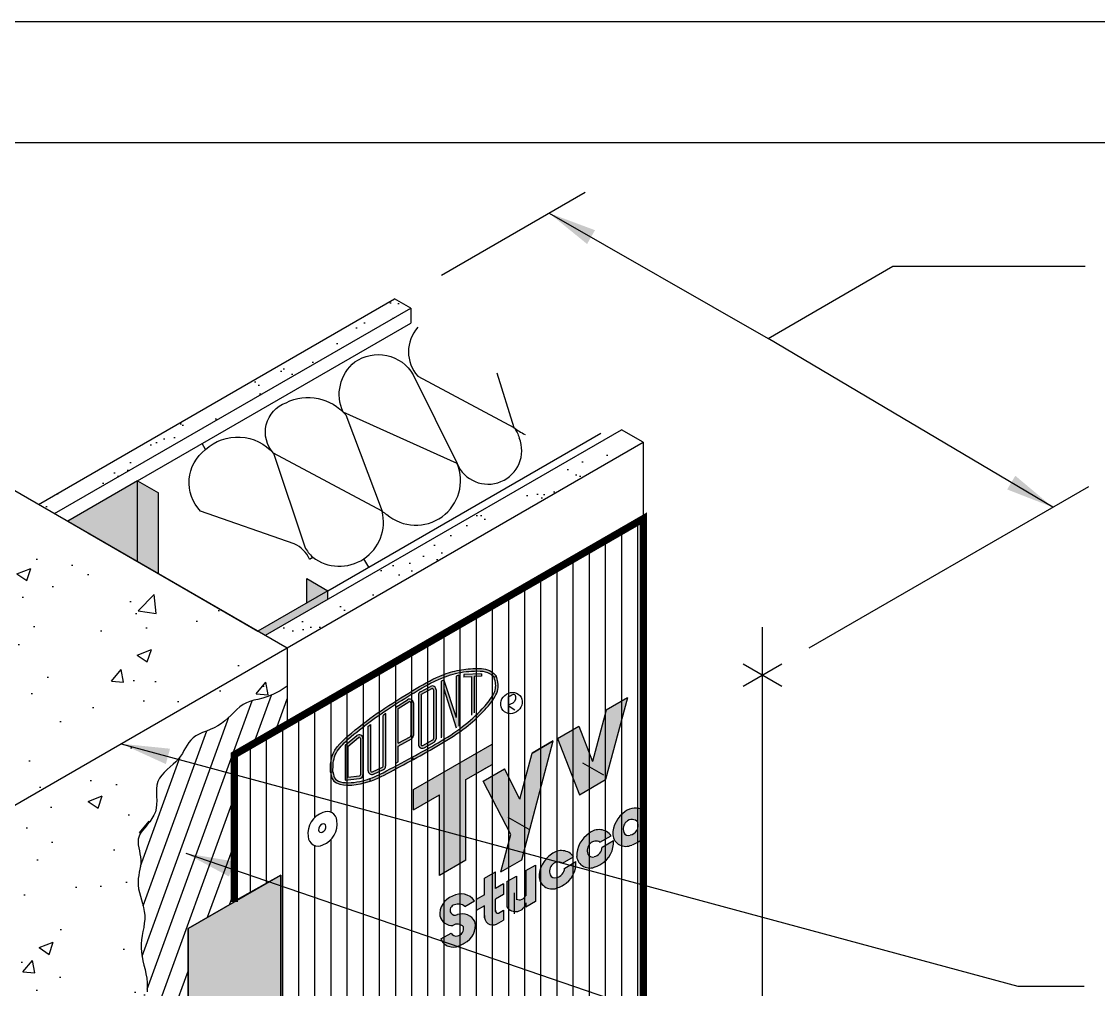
# Model space of a CAD drawing. Extents: x -77 to 51, y 0 to 66.
# Drawn here: x 18.52 to 31.86, y 53.85 to 65.85 of the extents above; entities that cross this region are included whole.
import ezdxf

# ---------------------------------------------------------------- set-up
doc = ezdxf.new("R2010")
doc.units = 0
doc.header["$LTSCALE"] = 1.5
doc.header["$MEASUREMENT"] = 0
doc.linetypes.add('CENTER', pattern=[2, 1.25, -0.25, 0.25, -0.25])
doc.linetypes.add('DASHED', pattern=[0.75, 0.5, -0.25])
doc.layers.get('DEFPOINTS').update_dxf_attribs({"linetype": 'CONTINUOUS'})
for name, color, linetype in [('CLADDING', 252, 'CONTINUOUS'), ('DUPONT_FLASHING', 253, 'CENTER'), ('DUPONTLOGO', 242, 'CONTINUOUS'), ('FASTENING', 7, 'CONTINUOUS'), ('INSULATION', 40, 'CONTINUOUS'), ('PRIMER', 72, 'CONTINUOUS'), ('STRUCTURE', 252, 'CONTINUOUS'), ('STRUCTURE_SHADING', 254, 'CONTINUOUS'), ('TEXT', 7, 'CONTINUOUS'), ('TYVEK', 160, 'DASHED'), ('VAPOURBARRIER', 114, 'CENTER'), ('W', 7, 'CONTINUOUS')]:
    doc.layers.add(name, color=color, linetype=linetype)
doc.styles.add('DETAILS', font='sanss___.ttf', dxfattribs={"height": 1})
doc.dimstyles.new('TYVEKDETAILS', dxfattribs={"dimscale": 6, "dimtxt": 1.5, "dimasz": 0.1, "dimexe": 0.75, "dimexo": 0.75, "dimgap": 0.75, "dimtad": 0, "dimtih": 1, "dimtoh": 1, "dimdec": 4, "dimzin": 0, "dimtxsty": 'DETAILS', "dimcen": 0.0625, "dimazin": 3, "dimtfac": 1, "dimtdec": 4, "dimtofl": 0, "dimtmove": 0, "dimatfit": 3, "dimtolj": 1, "dimtzin": 0})
pattern_1 = [(37.5, (111.69888, 3.44885), (-0.0157483, 0.481706), [0, -0.38, 0, -0.425, 0, -0.40625]), (7.5, (111.6989, 3.44885), (0.442444, 0.7055365), [0, -0.205, 0, -0.3425, 0, -0.13125]), (327.5, (111.39138, 3.44885), (0.7785355, 0.0014148), [0, -0.125, 0, -0.45, 0, -0.5875]), (317.5, (111.3914, 3.44885), (0.7515317, 0.219419), [0, -0.0625, 0, -0.295, 0, -0.3375])]
pattern_2 = [(50, (47.2746, 3.4489), (1.79315, -0.15688), [0.1875, -2.0625]), (355, (47.2746, 3.4489), (-0.34688, 1.88048), [0.15, -1.65]), (100.4514, (47.424, 3.4358), (1.446273, 1.7236), [0.15935, -1.752855]), (46.1842, (47.2746, 3.9489), (2.6681, -0.4138), [0.28125, -3.09375]), (96.6356, (47.497, 3.9144), (2.33666, 2.43529), [0.23903, -2.62928]), (351.184, (47.2746, 3.9489), (2.33665, 2.4353), [0.225, -2.475]), (21, (47.5246, 3.8239), (1.492268, -1.006547), [0.1875, -2.0625]), (326, (47.5246, 3.8239), (0.60829, 1.812875), [0.15, -1.65]), (71.4514, (47.649, 3.74), (2.100557, 0.806326), [0.15935, -1.752855]), (37.5, (47.2746, 3.44885), (0.0303996, 0.8322346), [0, -1.63, 0, -1.675, 0, -1.65625]), (7.5, (47.2746, 3.44885), (0.657674, 0.986029), [0, -0.955, 0, -1.5925, 0, -0.63125]), (327.5, (46.7171, 3.44885), (1.334556, -0.056387), [0, -0.625, 0, -1.95, 0, -2.5875]), (317.5, (46.4671, 3.4489), (1.457965, 0.250262), [0, -0.8125, 0, -1.295, 0, -1.8375])]

# ---------------------------------------------------------------- blocks, each defined once
blk = doc.blocks.new('A$C1409495A')
at = {"layer": 'DUPONTLOGO', "color": 242}
for p, q in [((0.234, 0.524), (0.234, 0)), ((0.234, 0.262), (0.441, 0.129))]:
    blk.add_line(p, q, dxfattribs=at)
blk.add_ellipse((0.334, 0.336), major_axis=(0.26, 0.232), ratio=0.903174, dxfattribs=at)
blk.add_spline([(0.234, 0.524), (0.435, 0.597), (0.456, 0.456), (0.234, 0.262)], degree=3, dxfattribs=at)

msp = doc.modelspace()

# ---------------------------------------------------------------- hatches: boundary and pattern name
at = {"layer": 'DUPONT_FLASHING'}
msp.add_hatch(color=256, dxfattribs=at).paths.add_polyline_path([(20.581, 50.788), (20.581, 54.605), (21.731, 55.268), (21.731, 50.993), (20.642, 50.364), (20.581, 50.261)])
at = {"layer": 'DUPONTLOGO'}
h = msp.add_hatch(color=242, dxfattribs=at)
edge = h.paths.add_edge_path()
edge.add_spline(control_points=[(23.366, 57.555), (23.232, 57.474), (22.968, 57.312), (22.633, 57.054), (22.346, 56.807), (22.346, 56.61), (22.345, 56.545)], knot_values=[0, 0, 0, 0, 0.232663, 0.461387, 0.653522, 0.747926, 0.747926, 0.747926, 0.747926], degree=3, periodic=0)
edge.add_spline(control_points=[(22.345, 56.545), (22.346, 56.544), (22.346, 56.542), (22.346, 56.54)], knot_values=[0, 0, 0, 0, 0.002347, 0.002347, 0.002347, 0.002347], degree=3, periodic=0)
edge.add_line((22.346, 56.54), (22.377, 56.545))
edge.add_spline(control_points=[(22.377, 56.545), (22.377, 56.546), (22.377, 56.547), (22.377, 56.548)], knot_values=[0.001175, 0.001175, 0.001175, 0.001175, 0.002358, 0.002358, 0.002358, 0.002358], degree=3, periodic=0)
edge.add_spline(control_points=[(22.377, 56.548), (22.377, 56.626), (22.379, 56.697), (22.432, 56.819), (22.481, 56.875), (22.624, 57.006), (22.717, 57.078), (22.894, 57.213), (22.983, 57.276), (23.175, 57.402), (23.279, 57.465), (23.382, 57.528)], knot_values=[0.001205, 0.001205, 0.001205, 0.001205, 0.114856, 0.114856, 0.229711, 0.229711, 0.398491, 0.398491, 0.567271, 0.567271, 0.747926, 0.747926, 0.747926, 0.747926], degree=3, periodic=0)
edge.add_spline(control_points=[(23.382, 57.528), (23.518, 57.609), (23.654, 57.689), (23.886, 57.768), (23.971, 57.786), (24.151, 57.8), (24.255, 57.806), (24.337, 57.755), (24.355, 57.737), (24.374, 57.717)], knot_values=[0, 0, 0, 0, 0.237846, 0.237846, 0.375936, 0.375936, 0.514027, 0.514027, 0.556048, 0.556048, 0.556048, 0.556048], degree=3, periodic=0)
edge.add_line((24.374, 57.717), (24.402, 57.733))
edge.add_spline(control_points=[(24.402, 57.733), (24.382, 57.755), (24.314, 57.826), (24.126, 57.832), (23.915, 57.812), (23.649, 57.724), (23.475, 57.62), (23.366, 57.555)], knot_values=[0, 0, 0, 0, 0.044057, 0.144682, 0.25739, 0.368627, 0.559907, 0.559907, 0.559907, 0.559907], degree=3, periodic=0)
h = msp.add_hatch(color=242, dxfattribs=at)
edge = h.paths.add_edge_path()
edge.add_spline(control_points=[(24.402, 57.733), (24.415, 57.685), (24.446, 57.574), (24.351, 57.418), (24.209, 57.262), (24.004, 57.071), (23.707, 56.887), (23.484, 56.763), (23.374, 56.702)], knot_values=[0, 0, 0, 0, 0.071407, 0.167973, 0.251697, 0.391689, 0.584619, 0.774344, 0.774344, 0.774344, 0.774344], degree=3, periodic=0)
edge.add_line((23.374, 56.702), (23.359, 56.729))
edge.add_spline(control_points=[(23.359, 56.729), (23.573, 56.848), (23.792, 56.962), (24.071, 57.175), (24.153, 57.251), (24.274, 57.379), (24.32, 57.432), (24.384, 57.539), (24.398, 57.584), (24.389, 57.661), (24.382, 57.689), (24.374, 57.717)], knot_values=[0.000251, 0.000251, 0.000251, 0.000251, 0.36813, 0.36813, 0.535334, 0.535334, 0.640047, 0.640047, 0.727343, 0.727343, 0.770536, 0.770536, 0.770536, 0.770536], degree=3, periodic=0)
edge.add_line((24.374, 57.717), (24.402, 57.733))
for color, points in [(242, [(23.718, 56.968), (23.749, 56.988), (23.749, 57.577), (23.905, 57.092), (23.936, 57.112), (23.936, 57.744), (23.905, 57.734), (23.905, 57.221), (23.749, 57.684), (23.718, 57.673)]), (242, [(24.125, 57.729), (24.218, 57.733), (24.218, 57.764), (23.999, 57.754), (23.999, 57.723), (24.094, 57.727), (24.094, 57.249), (24.125, 57.279)]), (182, [(25.593, 56.674), (25.422, 57.115), (25.16, 56.963), (25.431, 56.264), (25.755, 56.452), (26.026, 57.463), (25.764, 57.312)]), (242, [(23.03, 57.269), (22.999, 57.247), (22.999, 56.619, -0.293439), (22.99, 56.605), (22.865, 56.548, -0.546266), (22.843, 56.562), (22.843, 57.133), (22.811, 57.111), (22.811, 56.562, 0.546266), (22.878, 56.519), (23.003, 56.576, 0.293439), (23.03, 56.619)]), (182, [(23.699, 55.264), (24.023, 55.452), (24.023, 56.452), (24.348, 56.639), (24.348, 56.889), (23.374, 56.327), (23.374, 56.077), (23.699, 56.264)]), (182, [(25.106, 56.932), (24.844, 56.781), (24.694, 56.21), (24.502, 56.584), (24.24, 56.432), (24.579, 55.772), (24.456, 55.307), (24.719, 55.459)]), (182, [(25.685, 55.675), (25.824, 55.755, 0.435127), (25.551, 55.786, 0.25764), (25.396, 55.498, 0.51314), (25.632, 55.373, 0.010505), (25.641, 55.376), (25.736, 55.431, 0.251026), (25.852, 55.695), (25.713, 55.615, -0.348023), (25.612, 55.497, -0.399352), (25.533, 55.529, -0.308439), (25.564, 55.661, -0.360236)]), (182, [(25.219, 55.416), (25.358, 55.496, 0.435127), (25.086, 55.527, 0.25764), (24.931, 55.238, 0.51314), (25.166, 55.114, 0.010505), (25.175, 55.116), (25.27, 55.171, 0.251026), (25.387, 55.436), (25.248, 55.356, -0.348023), (25.146, 55.237, -0.399352), (25.068, 55.269, -0.308439), (25.098, 55.401, -0.360236)]), (182, [(24.886, 55.393), (24.768, 55.325), (24.768, 55.02, -0.459826), (24.649, 54.971), (24.649, 55.256), (24.531, 55.188), (24.531, 54.876, 0.695971), (24.768, 54.926), (24.768, 54.872), (24.886, 54.94)]), (182, [(24.389, 54.968), (24.49, 55.026), (24.49, 55.162), (24.389, 55.104), (24.389, 55.307), (24.253, 55.229), (24.253, 55.025), (24.152, 54.967), (24.152, 54.831), (24.253, 54.889), (24.253, 54.74, 0.52255), (24.405, 54.662), (24.49, 54.711), (24.49, 54.832), (24.428, 54.796, -0.562558), (24.389, 54.832)])]:
    msp.add_hatch(color=color, dxfattribs=at).paths.add_polyline_path(points)
h = msp.add_hatch(color=242, dxfattribs=at)
h.paths.add_polyline_path([(23.436, 56.888, 0.573672), (23.506, 56.847), (23.631, 56.917, 0.270913), (23.655, 56.958), (23.655, 57.565, 0.570599), (23.586, 57.606), (23.461, 57.538, 0.2734), (23.436, 57.497)])
h.paths.add_polyline_path([(23.468, 57.497, -0.2734), (23.476, 57.51), (23.601, 57.579, -0.570599), (23.624, 57.565), (23.624, 56.958, -0.270913), (23.616, 56.944), (23.491, 56.874, -0.573672), (23.468, 56.888)], flags=16)
h = msp.add_hatch(color=242, dxfattribs=at)
h.paths.add_polyline_path([(23.155, 56.655), (23.186, 56.672), (23.186, 56.868), (23.349, 56.955, 0.275801), (23.374, 56.997), (23.374, 57.402, 0.588096), (23.302, 57.442), (23.155, 57.351)])
h.paths.add_polyline_path([(23.186, 56.903), (23.334, 56.983, 0.275801), (23.343, 56.997), (23.343, 57.402, 0.588096), (23.319, 57.416), (23.186, 57.333)], flags=16)
h = msp.add_hatch(color=242, dxfattribs=at)
h.paths.add_polyline_path([(22.749, 56.961, 0.63901), (22.672, 56.997), (22.53, 56.877), (22.53, 56.446), (22.707, 56.465, 0.382353), (22.749, 56.512)])
h.paths.add_polyline_path([(22.718, 56.512, -0.382353), (22.704, 56.497), (22.561, 56.481), (22.561, 56.862), (22.692, 56.973, -0.63901), (22.718, 56.961)], flags=16)
h = msp.add_hatch(color=242, dxfattribs=at)
edge = h.paths.add_edge_path()
edge.add_spline(control_points=[(23.359, 56.729), (23.236, 56.663), (23.114, 56.597), (22.944, 56.51), (22.891, 56.484), (22.833, 56.463)], knot_values=[0.281052, 0.281052, 0.281052, 0.281052, 0.486409, 0.486409, 0.582124, 0.582124, 0.582124, 0.582124], degree=3, periodic=0)
edge.add_line((22.833, 56.463), (22.843, 56.434))
edge.add_spline(control_points=[(22.843, 56.434), (22.917, 56.46), (23.084, 56.546), (23.264, 56.643), (23.374, 56.702)], knot_values=[0.28106, 0.28106, 0.28106, 0.28106, 0.397759, 0.582124, 0.582124, 0.582124, 0.582124], degree=3, periodic=0)
edge.add_line((23.374, 56.702), (23.359, 56.729))
h = msp.add_hatch(color=242, dxfattribs=at)
edge = h.paths.add_edge_path()
edge.add_line((22.843, 56.434), (22.833, 56.463))
edge.add_spline(control_points=[(22.833, 56.463), (22.814, 56.456), (22.794, 56.45), (22.691, 56.421), (22.582, 56.404), (22.46, 56.424), (22.429, 56.437), (22.391, 56.476), (22.384, 56.505), (22.377, 56.545)], knot_values=[0.002358, 0.002358, 0.002358, 0.002358, 0.032929, 0.032929, 0.159215, 0.159215, 0.221312, 0.221312, 0.281052, 0.281052, 0.281052, 0.281052], degree=3, periodic=0)
edge.add_line((22.377, 56.545), (22.346, 56.54))
edge.add_spline(control_points=[(22.346, 56.54), (22.35, 56.514), (22.376, 56.365), (22.641, 56.373), (22.804, 56.42), (22.843, 56.434)], knot_values=[0.002347, 0.002347, 0.002347, 0.002347, 0.040585, 0.219806, 0.28106, 0.28106, 0.28106, 0.28106], degree=3, periodic=0)
h = msp.add_hatch(color=182, dxfattribs=at)
h.paths.add_polyline_path([(26.156, 55.921, -0.435984), (26.059, 55.765, -0.460567), (25.977, 55.809, -0.279751), (26.012, 55.929, -0.460315)], flags=16)
edge = h.paths.add_edge_path()
edge.add_line((26.222, 55.735), (26.222, 56.07))
edge.add_arc((26.121, 55.912), 0.188, 57.4382, 130.4886)
edge.add_arc((26.183, 55.77), 0.339, 122.8758, 180.6658)
edge.add_arc((26.006, 55.788), 0.164, 187.7157, 296.3723)
edge.add_arc((26.014, 55.857), 0.225, 286.7565, 305.5097)
edge.add_arc((25.995, 55.94), 0.306, 299.392, 317.8919)
h = msp.add_hatch(color=182, dxfattribs=at)
h.paths.add_polyline_path([(24.01, 54.879), (24.131, 54.949, 0.38336), (23.858, 55.006, 0.006268), (23.853, 55.004), (23.79, 54.968, 0.257605), (23.703, 54.756, 0.254953), (23.81, 54.65), (24.033, 54.778, 0.15825), (23.92, 54.778, -0.389561), (23.837, 54.799, -0.499574), (23.884, 54.9, -0.305424)])
h.paths.add_polyline_path([(23.919, 54.517, -0.399352), (23.84, 54.549), (23.714, 54.477, 0.43079), (23.937, 54.393), (24.066, 54.467, 0.265575), (24.136, 54.692, 0.190481), (24.033, 54.778), (23.81, 54.65, 0.084501), (23.863, 54.644, -0.383159), (23.993, 54.627, -0.462874)])
at = {"layer": 'PRIMER', "linetype": 'CONTINUOUS'}
h = msp.add_hatch(dxfattribs=at)
h.set_pattern_fill('_USER', color=256, scale=0.2, angle=70, style=0, pattern_type=0)
h.set_pattern_definition([(70, (-81.84595, 80.83038), (-0.18793852, 0.06840403), [])])
h.paths.add_polyline_path([(21.81, 57.609), (21.721, 57.552), (21.642, 57.51), (21.57, 57.481), (21.506, 57.46), (21.448, 57.446), (21.396, 57.434), (21.348, 57.421), (21.304, 57.404), (21.263, 57.382), (21.224, 57.353), (21.187, 57.321), (21.15, 57.285), (21.114, 57.249), (21.076, 57.213), (21.036, 57.178), (20.995, 57.146), (20.95, 57.119), (20.903, 57.095), (20.855, 57.073), (20.808, 57.053), (20.761, 57.034), (20.718, 57.014), (20.678, 56.993), (20.644, 56.969), (20.615, 56.942), (20.59, 56.912), (20.569, 56.88), (20.55, 56.846), (20.531, 56.812), (20.511, 56.776), (20.489, 56.741), (20.462, 56.707), (20.431, 56.673), (20.396, 56.641), (20.359, 56.608), (20.322, 56.575), (20.287, 56.541), (20.255, 56.505), (20.228, 56.468), (20.208, 56.427), (20.196, 56.384), (20.191, 56.338), (20.19, 56.29), (20.191, 56.241), (20.193, 56.192), (20.192, 56.144), (20.188, 56.097), (20.177, 56.051), (20.159, 56.009), (20.134, 55.968), (20.106, 55.929), (20.075, 55.892), (20.045, 55.856), (20.016, 55.821), (19.992, 55.786), (19.975, 55.751), (19.965, 55.715), (19.962, 55.679), (19.964, 55.642), (19.97, 55.605), (19.978, 55.568), (19.986, 55.531), (19.992, 55.493), (19.996, 55.456), (19.995, 55.418), (19.991, 55.38), (19.985, 55.342), (19.977, 55.304), (19.97, 55.265), (19.965, 55.225), (19.962, 55.184), (19.963, 55.142), (19.969, 55.098), (19.979, 55.054), (19.991, 55.008), (20.005, 54.962), (20.018, 54.915), (20.03, 54.867), (20.039, 54.819), (20.044, 54.77), (20.044, 54.72), (20.039, 54.671), (20.032, 54.62), (20.023, 54.57), (20.014, 54.519), (20.006, 54.468), (20.001, 54.417), (20, 54.365), (20.004, 54.313), (20.012, 54.26), (20.023, 54.207), (20.035, 54.153), (20.048, 54.1), (20.06, 54.045), (20.069, 53.99), (20.075, 53.935), (20.076, 53.879), (20.074, 53.822), (20.07, 53.765), (20.065, 53.708), (20.06, 53.649), (20.057, 53.59), (20.057, 53.531), (20.061, 53.47), (20.071, 53.409), (20.085, 53.348), (20.103, 53.286), (20.121, 53.224), (20.139, 53.163), (20.156, 53.102), (20.17, 53.042), (20.179, 52.983), (20.183, 52.925), (20.182, 52.868), (20.178, 52.812), (20.173, 52.756), (20.168, 52.701), (20.164, 52.645), (20.164, 52.59), (20.167, 52.534), (20.177, 52.477), (20.19, 52.42), (20.206, 52.362), (20.223, 52.304), (20.239, 52.245), (20.253, 52.187), (20.262, 52.129), (20.266, 52.071), (20.262, 52.013), (20.253, 51.956), (20.24, 51.897), (20.225, 51.838), (20.21, 51.777), (20.197, 51.715), (20.187, 51.651), (20.183, 51.583), (20.186, 51.513), (20.194, 51.441), (20.206, 51.368), (20.219, 51.294), (20.233, 51.221), (20.245, 51.149), (20.253, 51.08), (20.256, 51.015), (20.252, 50.953), (20.242, 50.895), (20.229, 50.839), (20.213, 50.786), (20.198, 50.733), (20.184, 50.679), (20.174, 50.625), (20.169, 50.569), (20.171, 50.511), (20.179, 50.451), (20.19, 50.388), (20.237, 49.669), (20.581, 50.261), (20.581, 54.605), (21.156, 54.936), (21.156, 56.76), (21.81, 57.137)])
at = {"layer": 'STRUCTURE', "linetype": 'CONTINUOUS'}
h = msp.add_hatch(dxfattribs=at)
h.set_pattern_fill('AR-SAND', color=256, scale=0.25, style=0)
h.set_pattern_definition(pattern_1)
h.paths.add_polyline_path([(23.34, 62.295), (23.141, 62.41), (18.729, 59.862), (18.927, 59.748)])
h = msp.add_hatch(dxfattribs=at)
h.set_pattern_fill('AR-SAND', color=256, scale=0.25, style=0)
h.set_pattern_definition(pattern_1)
h.paths.add_polyline_path([(26.222, 60.631), (25.951, 60.787), (21.539, 58.24), (21.81, 58.083)])
h = msp.add_hatch(dxfattribs=at)
h.set_pattern_fill('AR-CONC', color=256, scale=0.25, style=0)
h.set_pattern_definition(pattern_2)
h.paths.add_polyline_path([(21.81, 58.083), (17.622, 60.501), (13.508, 58.126), (17.696, 55.708)])
h = msp.add_hatch(dxfattribs=at)
h.set_pattern_fill('AR-CONC', color=256, scale=0.25, style=0)
h.set_pattern_definition(pattern_2)
edge = h.paths.add_edge_path()
edge.add_arc((23.259, 48.041), 3.836, 142.9547, 174.349)
edge.add_line((19.442, 48.419), (19.438, 48.439))
edge.add_line((19.438, 48.439), (19.43, 48.489))
edge.add_line((19.43, 48.489), (19.425, 48.54))
edge.add_line((19.425, 48.54), (19.425, 48.591))
edge.add_line((19.425, 48.591), (19.43, 48.643))
edge.add_line((19.43, 48.643), (19.439, 48.696))
edge.add_line((19.439, 48.696), (19.451, 48.749))
edge.add_line((19.451, 48.749), (19.465, 48.803))
edge.add_line((19.465, 48.803), (19.479, 48.858))
edge.add_line((19.479, 48.858), (19.491, 48.913))
edge.add_line((19.491, 48.913), (19.501, 48.97))
edge.add_line((19.501, 48.97), (19.506, 49.028))
edge.add_line((19.506, 49.028), (19.505, 49.087))
edge.add_line((19.505, 49.087), (19.501, 49.147))
edge.add_line((19.501, 49.147), (19.493, 49.207))
edge.add_line((19.493, 49.207), (19.483, 49.268))
edge.add_line((19.483, 49.268), (19.473, 49.328))
edge.add_line((19.473, 49.328), (19.465, 49.387))
edge.add_line((19.465, 49.387), (19.458, 49.445))
edge.add_line((19.458, 49.445), (19.456, 49.502))
edge.add_line((19.456, 49.502), (19.458, 49.558))
edge.add_line((19.458, 49.558), (19.465, 49.612))
edge.add_line((19.465, 49.612), (19.473, 49.664))
edge.add_line((19.473, 49.664), (19.484, 49.716))
edge.add_line((19.484, 49.716), (19.493, 49.768))
edge.add_line((19.493, 49.768), (19.502, 49.82))
edge.add_line((19.502, 49.82), (19.508, 49.871))
edge.add_line((19.508, 49.871), (19.509, 49.924))
edge.add_line((19.509, 49.924), (19.505, 49.977))
edge.add_line((19.505, 49.977), (19.497, 50.03))
edge.add_line((19.497, 50.03), (19.487, 50.084))
edge.add_line((19.487, 50.084), (19.475, 50.138))
edge.add_line((19.475, 50.138), (19.463, 50.192))
edge.add_line((19.463, 50.192), (19.453, 50.246))
edge.add_line((19.453, 50.246), (19.446, 50.299))
edge.add_line((19.446, 50.299), (19.443, 50.351))
edge.add_line((19.443, 50.351), (19.446, 50.402))
edge.add_line((19.446, 50.402), (19.453, 50.452))
edge.add_line((19.453, 50.452), (19.463, 50.502))
edge.add_line((19.463, 50.502), (19.475, 50.551))
edge.add_line((19.475, 50.551), (19.486, 50.601))
edge.add_line((19.486, 50.601), (19.496, 50.652))
edge.add_line((19.496, 50.652), (19.503, 50.704))
edge.add_line((19.503, 50.704), (19.506, 50.757))
edge.add_line((19.506, 50.757), (19.503, 50.811))
edge.add_line((19.503, 50.811), (19.496, 50.867))
edge.add_line((19.496, 50.867), (19.486, 50.925))
edge.add_line((19.486, 50.925), (19.475, 50.984))
edge.add_line((19.475, 50.984), (19.463, 51.044))
edge.add_line((19.463, 51.044), (19.453, 51.104))
edge.add_line((19.453, 51.104), (19.446, 51.166))
edge.add_line((19.446, 51.166), (19.443, 51.228))
edge.add_line((19.443, 51.228), (19.446, 51.29))
edge.add_line((19.446, 51.29), (19.453, 51.352))
edge.add_line((19.453, 51.352), (19.463, 51.414))
edge.add_line((19.463, 51.414), (19.474, 51.476))
edge.add_line((19.474, 51.476), (19.484, 51.537))
edge.add_line((19.484, 51.537), (19.493, 51.597))
edge.add_line((19.493, 51.597), (19.499, 51.656))
edge.add_line((19.499, 51.656), (19.5, 51.714))
edge.add_line((19.5, 51.714), (19.494, 51.771))
edge.add_line((19.494, 51.771), (19.484, 51.827))
edge.add_line((19.484, 51.827), (19.469, 51.881))
edge.add_line((19.469, 51.881), (19.452, 51.936))
edge.add_line((19.452, 51.936), (19.434, 51.99))
edge.add_line((19.434, 51.99), (19.416, 52.045))
edge.add_line((19.416, 52.045), (19.399, 52.101))
edge.add_line((19.399, 52.101), (19.384, 52.157))
edge.add_line((19.384, 52.157), (19.373, 52.215))
edge.add_line((19.373, 52.215), (19.365, 52.275))
edge.add_line((19.365, 52.275), (19.359, 52.335))
edge.add_line((19.359, 52.335), (19.355, 52.395))
edge.add_line((19.355, 52.395), (19.352, 52.456))
edge.add_line((19.352, 52.456), (19.349, 52.516))
edge.add_line((19.349, 52.516), (19.345, 52.576))
edge.add_line((19.345, 52.576), (19.34, 52.635))
edge.add_line((19.34, 52.635), (19.334, 52.693))
edge.add_line((19.334, 52.693), (19.325, 52.75))
edge.add_line((19.325, 52.75), (19.316, 52.806))
edge.add_line((19.316, 52.806), (19.305, 52.861))
edge.add_line((19.305, 52.861), (19.295, 52.915))
edge.add_line((19.295, 52.915), (19.284, 52.969))
edge.add_line((19.284, 52.969), (19.274, 53.022))
edge.add_line((19.274, 53.022), (19.265, 53.075))
edge.add_line((19.265, 53.075), (19.258, 53.127))
edge.add_line((19.258, 53.127), (19.251, 53.179))
edge.add_line((19.251, 53.179), (19.244, 53.228))
edge.add_line((19.244, 53.228), (19.235, 53.276))
edge.add_line((19.235, 53.276), (19.224, 53.321))
edge.add_line((19.224, 53.321), (19.211, 53.362))
edge.add_line((19.211, 53.362), (19.194, 53.398))
edge.add_line((19.194, 53.398), (19.172, 53.43))
edge.add_line((19.172, 53.43), (19.145, 53.457))
edge.add_line((19.145, 53.457), (19.113, 53.479))
edge.add_line((19.113, 53.479), (19.079, 53.498))
edge.add_line((19.079, 53.498), (19.042, 53.515))
edge.add_line((19.042, 53.515), (19.005, 53.531))
edge.add_line((19.005, 53.531), (18.968, 53.547))
edge.add_line((18.968, 53.547), (18.933, 53.564))
edge.add_line((18.933, 53.564), (18.9, 53.583))
edge.add_line((18.9, 53.583), (18.872, 53.606))
edge.add_line((18.872, 53.606), (18.846, 53.631))
edge.add_line((18.846, 53.631), (18.822, 53.657))
edge.add_line((18.822, 53.657), (18.798, 53.683))
edge.add_line((18.798, 53.683), (18.773, 53.709))
edge.add_line((18.773, 53.709), (18.747, 53.732))
edge.add_line((18.747, 53.732), (18.717, 53.752))
edge.add_line((18.717, 53.752), (18.682, 53.767))
edge.add_line((18.682, 53.767), (18.642, 53.778))
edge.add_line((18.642, 53.778), (18.596, 53.784))
edge.add_line((18.596, 53.784), (18.546, 53.786))
edge.add_line((18.546, 53.786), (18.493, 53.787))
edge.add_line((18.493, 53.787), (18.436, 53.787))
edge.add_line((18.436, 53.787), (18.377, 53.787))
edge.add_line((18.377, 53.787), (18.316, 53.788))
edge.add_line((18.316, 53.788), (18.254, 53.792))
edge.add_line((18.254, 53.792), (18.192, 53.799))
edge.add_line((18.192, 53.799), (18.129, 53.807))
edge.add_line((18.129, 53.807), (18.064, 53.811))
edge.add_line((18.064, 53.811), (17.997, 53.807))
edge.add_line((17.997, 53.807), (17.928, 53.793))
edge.add_line((17.928, 53.793), (17.855, 53.764))
edge.add_line((17.855, 53.764), (17.778, 53.718))
edge.add_line((17.778, 53.718), (17.696, 53.649))
edge.add_line((17.696, 53.649), (17.696, 55.708))
edge.add_line((17.696, 55.708), (21.81, 58.083))
edge.add_line((21.81, 58.083), (21.81, 57.609))
edge.add_line((21.81, 57.609), (21.721, 57.552))
edge.add_line((21.721, 57.552), (21.642, 57.51))
edge.add_line((21.642, 57.51), (21.57, 57.481))
edge.add_line((21.57, 57.481), (21.506, 57.46))
edge.add_line((21.506, 57.46), (21.448, 57.446))
edge.add_line((21.448, 57.446), (21.396, 57.434))
edge.add_line((21.396, 57.434), (21.348, 57.421))
edge.add_line((21.348, 57.421), (21.304, 57.404))
edge.add_line((21.304, 57.404), (21.263, 57.382))
edge.add_line((21.263, 57.382), (21.224, 57.353))
edge.add_line((21.224, 57.353), (21.187, 57.321))
edge.add_line((21.187, 57.321), (21.15, 57.285))
edge.add_line((21.15, 57.285), (21.114, 57.249))
edge.add_line((21.114, 57.249), (21.076, 57.213))
edge.add_line((21.076, 57.213), (21.036, 57.178))
edge.add_line((21.036, 57.178), (20.995, 57.146))
edge.add_line((20.995, 57.146), (20.95, 57.119))
edge.add_line((20.95, 57.119), (20.903, 57.095))
edge.add_line((20.903, 57.095), (20.855, 57.073))
edge.add_line((20.855, 57.073), (20.808, 57.053))
edge.add_line((20.808, 57.053), (20.761, 57.034))
edge.add_line((20.761, 57.034), (20.718, 57.014))
edge.add_line((20.718, 57.014), (20.678, 56.993))
edge.add_line((20.678, 56.993), (20.644, 56.969))
edge.add_line((20.644, 56.969), (20.615, 56.942))
edge.add_line((20.615, 56.942), (20.59, 56.912))
edge.add_line((20.59, 56.912), (20.569, 56.88))
edge.add_line((20.569, 56.88), (20.55, 56.846))
edge.add_line((20.55, 56.846), (20.531, 56.812))
edge.add_line((20.531, 56.812), (20.511, 56.776))
edge.add_line((20.511, 56.776), (20.489, 56.741))
edge.add_line((20.489, 56.741), (20.462, 56.707))
edge.add_line((20.462, 56.707), (20.431, 56.673))
edge.add_line((20.431, 56.673), (20.396, 56.641))
edge.add_line((20.396, 56.641), (20.359, 56.608))
edge.add_line((20.359, 56.608), (20.322, 56.575))
edge.add_line((20.322, 56.575), (20.287, 56.541))
edge.add_line((20.287, 56.541), (20.255, 56.505))
edge.add_line((20.255, 56.505), (20.228, 56.468))
edge.add_line((20.228, 56.468), (20.208, 56.427))
edge.add_line((20.208, 56.427), (20.196, 56.384))
edge.add_line((20.196, 56.384), (20.191, 56.338))
edge.add_line((20.191, 56.338), (20.19, 56.29))
edge.add_line((20.19, 56.29), (20.191, 56.241))
edge.add_line((20.191, 56.241), (20.193, 56.192))
edge.add_line((20.193, 56.192), (20.192, 56.144))
edge.add_line((20.192, 56.144), (20.188, 56.097))
edge.add_line((20.188, 56.097), (20.177, 56.051))
edge.add_line((20.177, 56.051), (20.159, 56.009))
edge.add_line((20.159, 56.009), (20.134, 55.968))
edge.add_line((20.134, 55.968), (20.106, 55.929))
edge.add_line((20.106, 55.929), (20.075, 55.892))
edge.add_line((20.075, 55.892), (20.045, 55.856))
edge.add_line((20.045, 55.856), (20.016, 55.821))
edge.add_line((20.016, 55.821), (19.992, 55.786))
edge.add_line((19.992, 55.786), (19.975, 55.751))
edge.add_line((19.975, 55.751), (19.965, 55.715))
edge.add_line((19.965, 55.715), (19.962, 55.679))
edge.add_line((19.962, 55.679), (19.964, 55.642))
edge.add_line((19.964, 55.642), (19.97, 55.605))
edge.add_line((19.97, 55.605), (19.978, 55.568))
edge.add_line((19.978, 55.568), (19.986, 55.531))
edge.add_line((19.986, 55.531), (19.992, 55.493))
edge.add_line((19.992, 55.493), (19.996, 55.456))
edge.add_line((19.996, 55.456), (19.995, 55.418))
edge.add_line((19.995, 55.418), (19.991, 55.38))
edge.add_line((19.991, 55.38), (19.985, 55.342))
edge.add_line((19.985, 55.342), (19.977, 55.304))
edge.add_line((19.977, 55.304), (19.97, 55.265))
edge.add_line((19.97, 55.265), (19.965, 55.225))
edge.add_line((19.965, 55.225), (19.962, 55.184))
edge.add_line((19.962, 55.184), (19.963, 55.142))
edge.add_line((19.963, 55.142), (19.969, 55.098))
edge.add_line((19.969, 55.098), (19.979, 55.054))
edge.add_line((19.979, 55.054), (19.991, 55.008))
edge.add_line((19.991, 55.008), (20.005, 54.962))
edge.add_line((20.005, 54.962), (20.018, 54.915))
edge.add_line((20.018, 54.915), (20.03, 54.867))
edge.add_line((20.03, 54.867), (20.039, 54.819))
edge.add_line((20.039, 54.819), (20.044, 54.77))
edge.add_line((20.044, 54.77), (20.044, 54.72))
edge.add_line((20.044, 54.72), (20.039, 54.671))
edge.add_line((20.039, 54.671), (20.032, 54.62))
edge.add_line((20.032, 54.62), (20.023, 54.57))
edge.add_line((20.023, 54.57), (20.014, 54.519))
edge.add_line((20.014, 54.519), (20.006, 54.468))
edge.add_line((20.006, 54.468), (20.001, 54.417))
edge.add_line((20.001, 54.417), (20, 54.365))
edge.add_line((20, 54.365), (20.004, 54.313))
edge.add_line((20.004, 54.313), (20.012, 54.26))
edge.add_line((20.012, 54.26), (20.023, 54.207))
edge.add_line((20.023, 54.207), (20.035, 54.153))
edge.add_line((20.035, 54.153), (20.048, 54.1))
edge.add_line((20.048, 54.1), (20.06, 54.045))
edge.add_line((20.06, 54.045), (20.069, 53.99))
edge.add_line((20.069, 53.99), (20.075, 53.935))
edge.add_line((20.075, 53.935), (20.076, 53.879))
edge.add_line((20.076, 53.879), (20.074, 53.822))
edge.add_line((20.074, 53.822), (20.07, 53.765))
edge.add_line((20.07, 53.765), (20.065, 53.708))
edge.add_line((20.065, 53.708), (20.06, 53.649))
edge.add_line((20.06, 53.649), (20.057, 53.59))
edge.add_line((20.057, 53.59), (20.057, 53.531))
edge.add_line((20.057, 53.531), (20.061, 53.47))
edge.add_line((20.061, 53.47), (20.071, 53.409))
edge.add_line((20.071, 53.409), (20.085, 53.348))
edge.add_line((20.085, 53.348), (20.103, 53.286))
edge.add_line((20.103, 53.286), (20.121, 53.224))
edge.add_line((20.121, 53.224), (20.139, 53.163))
edge.add_line((20.139, 53.163), (20.156, 53.102))
edge.add_line((20.156, 53.102), (20.17, 53.042))
edge.add_line((20.17, 53.042), (20.179, 52.983))
edge.add_line((20.179, 52.983), (20.183, 52.925))
edge.add_line((20.183, 52.925), (20.182, 52.868))
edge.add_line((20.182, 52.868), (20.178, 52.812))
edge.add_line((20.178, 52.812), (20.173, 52.756))
edge.add_line((20.173, 52.756), (20.168, 52.701))
edge.add_line((20.168, 52.701), (20.164, 52.645))
edge.add_line((20.164, 52.645), (20.164, 52.59))
edge.add_line((20.164, 52.59), (20.167, 52.534))
edge.add_line((20.167, 52.534), (20.177, 52.477))
edge.add_line((20.177, 52.477), (20.19, 52.42))
edge.add_line((20.19, 52.42), (20.206, 52.362))
edge.add_line((20.206, 52.362), (20.223, 52.304))
edge.add_line((20.223, 52.304), (20.239, 52.245))
edge.add_line((20.239, 52.245), (20.253, 52.187))
edge.add_line((20.253, 52.187), (20.262, 52.129))
edge.add_line((20.262, 52.129), (20.266, 52.071))
edge.add_line((20.266, 52.071), (20.262, 52.013))
edge.add_line((20.262, 52.013), (20.253, 51.956))
edge.add_line((20.253, 51.956), (20.24, 51.897))
edge.add_line((20.24, 51.897), (20.225, 51.838))
edge.add_line((20.225, 51.838), (20.21, 51.777))
edge.add_line((20.21, 51.777), (20.197, 51.715))
edge.add_line((20.197, 51.715), (20.187, 51.651))
edge.add_line((20.187, 51.651), (20.183, 51.583))
edge.add_line((20.183, 51.583), (20.186, 51.513))
edge.add_line((20.186, 51.513), (20.194, 51.441))
edge.add_line((20.194, 51.441), (20.206, 51.368))
edge.add_line((20.206, 51.368), (20.219, 51.294))
edge.add_line((20.219, 51.294), (20.233, 51.221))
edge.add_line((20.233, 51.221), (20.245, 51.149))
edge.add_line((20.245, 51.149), (20.253, 51.08))
edge.add_line((20.253, 51.08), (20.256, 51.015))
edge.add_line((20.256, 51.015), (20.252, 50.953))
edge.add_line((20.252, 50.953), (20.242, 50.895))
edge.add_line((20.242, 50.895), (20.229, 50.839))
edge.add_line((20.229, 50.839), (20.213, 50.786))
edge.add_line((20.213, 50.786), (20.198, 50.733))
edge.add_line((20.198, 50.733), (20.184, 50.679))
edge.add_line((20.184, 50.679), (20.174, 50.625))
edge.add_line((20.174, 50.625), (20.169, 50.569))
edge.add_line((20.169, 50.569), (20.171, 50.511))
edge.add_line((20.171, 50.511), (20.179, 50.451))
edge.add_line((20.179, 50.451), (20.19, 50.388))
edge.add_line((20.19, 50.388), (20.197, 50.352))
at = {"layer": 'STRUCTURE_SHADING', "linetype": 'CONTINUOUS'}
h = msp.add_hatch(color=256, dxfattribs=at)
h.paths.add_polyline_path([(20.216, 60.004), (19.956, 60.154), (19.956, 59.154), (20.216, 59.004)])
h.paths.add_polyline_path([(19.956, 60.154), (19.09, 59.654), (19.956, 59.154)])
h.paths.add_polyline_path([(22.315, 58.688), (22.315, 58.792), (21.448, 58.292), (21.539, 58.24)])
h.paths.add_polyline_path([(22.055, 58.942), (22.055, 58.642), (22.315, 58.792)])
at = {"layer": 'TYVEK', "linetype": 'CONTINUOUS'}
h = msp.add_hatch(dxfattribs=at)
h.set_pattern_fill('_USER', color=23, scale=0.2, angle=90, style=0, pattern_type=0)
h.set_pattern_definition([(90, (-81.84595, 80.83038), (-0.2, 1e-17), [])])
h.paths.add_polyline_path([(21.156, 56.76), (26.222, 59.685), (26.222, 53.598), (21.731, 50.993), (21.731, 55.268), (21.148, 54.943)])
edge = h.paths.add_edge_path(flags=16)
edge.add_arc((22.191, 55.752), 0.124, 182.9659, 299.2642)
edge.add_arc((22.153, 55.901), 0.275, 291.041, 368.959)
edge.add_arc((22.306, 55.939), 0.119, 2.7087, 117.2913)
edge.add_arc((22.35, 55.778), 0.284, 110.2119, 186.5185)
edge = h.paths.add_edge_path(flags=16)
edge.add_arc((22.182, 52.192), 0.124, 182.9659, 299.2642)
edge.add_arc((22.144, 52.341), 0.275, 291.041, 368.959)
edge.add_arc((22.297, 52.379), 0.119, 2.7087, 117.2913)
edge.add_arc((22.341, 52.218), 0.284, 110.2119, 186.5185)

# ---------------------------------------------------------------- linework, layer by layer
at = {"layer": 'CLADDING'}
msp.add_line((22.377, 56.545), (22.346, 56.54), dxfattribs=at)
at = {"layer": 'DEFPOINTS'}
msp.add_line((0, 65.845), (51, 65.845), dxfattribs=at)
at = {"layer": 'DUPONT_FLASHING', "color": 7, "linetype": 'CONTINUOUS'}
for p, q in [((20.581, 54.605), (21.731, 55.268)), ((21.731, 55.268), (21.731, 51.581)), ((20.581, 54.605), (20.581, 50.788))]:
    msp.add_line(p, q, dxfattribs=at)
at = {"layer": 'DUPONTLOGO', "color": 242}
for p, q in [((23.749, 57.684), (23.718, 57.673)), ((23.718, 57.673), (23.718, 56.968)), ((23.749, 57.684), (23.905, 57.221)), ((23.936, 57.744), (23.905, 57.734)), ((23.905, 57.734), (23.905, 57.221)), ((23.936, 57.744), (23.936, 57.112)), ((24.218, 57.764), (23.999, 57.754)), ((23.999, 57.754), (23.999, 57.723)), ((24.094, 57.727), (23.999, 57.723)), ((24.094, 57.728), (24.094, 57.249)), ((24.219, 57.733), (24.125, 57.729)), ((24.125, 57.729), (24.125, 57.279)), ((24.218, 57.764), (24.218, 57.733)), ((24.402, 57.733), (24.374, 57.717)), ((23.461, 57.538), (23.586, 57.606)), ((23.476, 57.51), (23.601, 57.579)), ((23.624, 57.565), (23.624, 56.958)), ((23.655, 57.565), (23.655, 56.958)), ((23.749, 57.577), (23.905, 57.092)), ((23.749, 57.577), (23.749, 56.988)), ((23.155, 57.351), (23.302, 57.442)), ((23.186, 57.333), (23.319, 57.416)), ((23.343, 57.402), (23.343, 56.997)), ((23.374, 57.402), (23.374, 56.997)), ((23.436, 57.497), (23.436, 56.888)), ((23.468, 57.497), (23.468, 56.888)), ((23.03, 57.269), (22.999, 57.247)), ((22.999, 56.619), (22.999, 57.247)), ((23.03, 56.619), (23.03, 57.269)), ((23.155, 56.655), (23.155, 57.351)), ((23.186, 56.903), (23.186, 57.333)), ((22.811, 57.111), (22.843, 57.133)), ((22.843, 57.133), (22.843, 56.562)), ((22.53, 56.877), (22.672, 56.997)), ((22.811, 57.111), (22.811, 56.562)), ((23.186, 56.903), (23.334, 56.983)), ((22.53, 56.877), (22.53, 56.446)), ((22.561, 56.862), (22.692, 56.973)), ((22.561, 56.862), (22.561, 56.481)), ((22.718, 56.961), (22.718, 56.512)), ((22.749, 56.961), (22.749, 56.512)), ((23.186, 56.868), (23.349, 56.955)), ((23.186, 56.672), (23.186, 56.868)), ((23.491, 56.874), (23.616, 56.944)), ((23.506, 56.847), (23.631, 56.917)), ((23.359, 56.729), (23.374, 56.702)), ((23.374, 56.702), (23.359, 56.729)), ((22.865, 56.548), (22.99, 56.605)), ((23.155, 56.655), (23.186, 56.672)), ((22.53, 56.446), (22.707, 56.465)), ((22.561, 56.481), (22.704, 56.497)), ((22.843, 56.434), (22.833, 56.463)), ((22.878, 56.519), (23.003, 56.576))]:
    msp.add_line(p, q, dxfattribs=at)
at = {"layer": 'DUPONTLOGO', "color": 182}
for p, q in [((26.026, 57.463), (25.755, 56.452)), ((26.026, 57.463), (25.764, 57.312)), ((25.764, 57.312), (25.593, 56.674)), ((25.16, 56.963), (25.422, 57.115)), ((25.422, 57.115), (25.593, 56.674)), ((23.374, 56.327), (24.348, 56.889)), ((24.348, 56.889), (24.348, 56.639)), ((24.719, 55.459), (25.106, 56.932)), ((24.844, 56.781), (25.106, 56.932)), ((25.106, 56.932), (24.844, 56.781)), ((25.16, 56.963), (25.431, 56.264)), ((24.694, 56.21), (24.844, 56.781)), ((24.023, 56.452), (24.348, 56.639)), ((24.24, 56.577), (24.348, 56.639)), ((24.24, 56.432), (24.502, 56.584)), ((24.24, 56.432), (24.502, 56.584)), ((24.694, 56.21), (24.502, 56.584)), ((24.023, 55.452), (24.023, 56.452)), ((25.431, 56.264), (25.755, 56.452)), ((23.374, 56.077), (23.374, 56.327)), ((24.579, 55.772), (24.24, 56.432)), ((23.374, 56.077), (23.699, 56.264)), ((23.699, 55.264), (23.699, 56.264)), ((24.456, 55.307), (24.579, 55.772)), ((25.685, 55.675), (25.824, 55.755)), ((25.713, 55.615), (25.852, 55.695)), ((24.023, 55.452), (23.699, 55.264)), ((24.456, 55.307), (24.719, 55.459)), ((24.768, 55.325), (24.886, 55.393)), ((24.886, 55.393), (24.886, 54.94)), ((24.886, 55.393), (24.886, 54.94)), ((25.219, 55.416), (25.358, 55.496)), ((25.248, 55.356), (25.387, 55.436)), ((24.253, 55.229), (24.389, 55.307)), ((24.389, 55.104), (24.389, 55.307)), ((24.531, 55.188), (24.649, 55.256)), ((24.649, 55.256), (24.649, 54.971)), ((24.768, 55.325), (24.768, 55.013)), ((24.253, 55.025), (24.253, 55.229)), ((24.49, 55.162), (24.389, 55.104)), ((24.49, 55.162), (24.49, 55.026)), ((24.531, 55.188), (24.531, 54.876)), ((24.253, 55.025), (24.152, 54.967)), ((24.49, 55.026), (24.389, 54.968)), ((24.626, 54.79), (24.626, 55.049)), ((24.01, 54.879), (24.131, 54.949)), ((24.152, 54.967), (24.152, 54.831)), ((24.253, 54.889), (24.152, 54.831)), ((24.253, 54.74), (24.253, 54.889)), ((24.389, 54.819), (24.389, 54.968)), ((24.886, 54.94), (24.768, 54.872)), ((24.768, 54.926), (24.768, 54.872)), ((24.405, 54.662), (24.49, 54.711)), ((24.428, 54.796), (24.49, 54.832)), ((24.49, 54.832), (24.49, 54.711)), ((23.714, 54.477), (23.84, 54.549))]:
    msp.add_line(p, q, dxfattribs=at)
at = {"layer": 'DUPONTLOGO', "color": 242}
for centre, radius, start, end in [((23.483, 57.497), 0.0469, 118.8361, 180), ((23.608, 57.565), 0.0469, 0, 118.8361), ((23.608, 57.565), 0.0156, 0, 118.8361), ((23.327, 57.402), 0.0469, 360, 121.8384), ((23.327, 57.402), 0.0156, 360, 121.8384), ((23.483, 57.497), 0.0156, 118.8361, 180), ((22.702, 56.961), 0.0469, 360, 130.3159), ((23.327, 56.997), 0.0156, 298.3244, 360), ((23.327, 56.997), 0.0469, 298.3244, 360), ((22.702, 56.961), 0.0156, 360, 130.3159), ((23.483, 56.888), 0.0469, 180, 299.3668), ((23.483, 56.888), 0.0156, 180, 299.3668), ((23.608, 56.958), 0.0156, 299.3668, 0), ((23.608, 56.958), 0.0469, 299.3668, 0), ((22.983, 56.619), 0.0156, 294.5851, 360), ((22.983, 56.619), 0.0469, 294.5851, 360), ((22.702, 56.512), 0.0156, 276.3021, 360), ((22.702, 56.512), 0.0469, 276.3021, 360), ((22.858, 56.562), 0.0469, 180, 294.5851), ((22.858, 56.562), 0.0156, 180, 294.5851)]:
    msp.add_arc(centre, radius, start, end, dxfattribs=at)
at = {"layer": 'DUPONTLOGO', "color": 182}
for centre, radius, start, end in [((26.183, 55.77), 0.339, 122.8758, 180.6658), ((26.121, 55.912), 0.188, 57.4382, 130.4886), ((26.093, 55.841), 0.12, 132.6713, 201.2385), ((26.081, 55.863), 0.0955, 37.3701, 136.2394), ((26.035, 55.888), 0.125, 281.0494, 15.2752), ((25.736, 55.502), 0.339, 122.8758, 180.6658), ((25.673, 55.644), 0.188, 36.4279, 130.4886), ((26.037, 55.822), 0.0616, 204.1326, 291.2102), ((25.646, 55.572), 0.12, 132.6713, 201.2385), ((25.633, 55.595), 0.0955, 56.9961, 136.2394), ((25.547, 55.672), 0.306, 299.392, 4.3793), ((26.006, 55.788), 0.164, 187.7157, 296.3723), ((26.014, 55.857), 0.225, 286.7565, 305.5097), ((25.995, 55.94), 0.306, 299.392, 317.8919), ((25.27, 55.242), 0.339, 122.8758, 180.6658), ((25.208, 55.384), 0.188, 36.4279, 130.4886), ((25.59, 55.554), 0.0616, 204.1326, 291.2102), ((25.588, 55.62), 0.125, 281.0494, 357.8057), ((25.18, 55.313), 0.12, 132.6713, 201.2385), ((25.167, 55.335), 0.0955, 56.9961, 136.2394), ((25.081, 55.412), 0.306, 299.392, 4.3793), ((25.559, 55.52), 0.164, 187.7157, 296.3723), ((25.567, 55.588), 0.225, 286.7565, 305.5097), ((25.124, 55.295), 0.0616, 204.1326, 291.2102), ((25.122, 55.36), 0.125, 281.0494, 357.8057), ((25.093, 55.26), 0.164, 187.7157, 296.3723), ((25.101, 55.329), 0.225, 286.7565, 305.5097), ((23.938, 54.783), 0.237, 109.8269, 186.5191), ((23.963, 54.826), 0.209, 36.2428, 120.142), ((24.687, 55.047), 0.085, 243.2016, 341.9783), ((23.898, 54.832), 0.0693, 101.9874, 208.1694), ((23.931, 54.796), 0.114, 46.5892, 114.5249), ((24.64, 54.945), 0.129, 212.1276, 351.4748), ((23.855, 54.801), 0.158, 196.5503, 273.0827), ((23.89, 54.834), 0.0631, 212.8223, 297.9581), ((23.976, 54.604), 0.183, 28.9157, 108.0238), ((24.356, 54.754), 0.104, 172.2547, 298.1025), ((24.419, 54.826), 0.0308, 168.4089, 285.85), ((23.919, 54.563), 0.0981, 40.823, 124.6821), ((23.909, 54.604), 0.0872, 276.1735, 15.5262), ((23.904, 54.642), 0.238, 294.8998, 12.3315), ((23.865, 54.54), 0.164, 202.8024, 296.3723), ((23.896, 54.575), 0.0616, 204.1326, 291.2102), ((23.873, 54.609), 0.225, 286.7565, 305.5097)]:
    msp.add_arc(centre, radius, start, end, dxfattribs=at)
at = {"layer": 'DUPONTLOGO', "color": 242}
for points in [[(23.366, 57.555), (23.703, 57.735), (23.915, 57.803), (24.139, 57.828), (24.337, 57.792), (24.402, 57.733)], [(23.374, 56.702), (23.704, 56.889), (24.026, 57.102), (24.233, 57.29), (24.343, 57.417), (24.424, 57.592), (24.402, 57.733)], [(22.345, 56.545), (22.363, 56.733), (22.608, 57.029), (22.973, 57.305), (23.366, 57.555)], [(22.345, 56.545), (22.365, 56.467), (22.717, 56.399), (23.048, 56.528), (23.374, 56.702)]]:
    msp.add_spline(points, degree=3, dxfattribs=at)
for points, knots in [([(23.382, 57.528), (23.518, 57.609), (23.654, 57.689), (23.886, 57.768), (23.971, 57.786), (24.151, 57.8), (24.255, 57.806), (24.337, 57.755), (24.355, 57.737), (24.374, 57.717)], [0, 0, 0, 0, 0.2378462, 0.2378462, 0.3759363, 0.3759363, 0.5140265, 0.5140265, 0.5560477, 0.5560477, 0.5560477, 0.5560477]), ([(23.359, 56.729), (23.573, 56.848), (23.792, 56.962), (24.071, 57.175), (24.153, 57.251), (24.274, 57.379), (24.32, 57.432), (24.384, 57.539), (24.398, 57.584), (24.389, 57.661), (24.382, 57.689), (24.374, 57.717)], [0.0002506, 0.0002506, 0.0002506, 0.0002506, 0.3681301, 0.3681301, 0.5353339, 0.5353339, 0.6400473, 0.6400473, 0.7273425, 0.7273425, 0.7705356, 0.7705356, 0.7705356, 0.7705356]), ([(22.377, 56.548), (22.377, 56.626), (22.379, 56.697), (22.432, 56.819), (22.481, 56.875), (22.624, 57.006), (22.717, 57.078), (22.894, 57.213), (22.983, 57.276), (23.175, 57.402), (23.279, 57.465), (23.382, 57.528)], [0.0012046, 0.0012046, 0.0012046, 0.0012046, 0.1148557, 0.1148557, 0.2297113, 0.2297113, 0.3984913, 0.3984913, 0.5672713, 0.5672713, 0.7479263, 0.7479263, 0.7479263, 0.7479263]), ([(22.377, 56.548), (22.383, 56.506), (22.391, 56.476), (22.429, 56.437), (22.46, 56.424), (22.582, 56.404), (22.691, 56.421), (22.858, 56.468), (22.927, 56.501), (23.114, 56.597), (23.236, 56.663), (23.359, 56.729)], [0.0011746, 0.0011746, 0.0011746, 0.0011746, 0.0620976, 0.0620976, 0.1241952, 0.1241952, 0.2504808, 0.2504808, 0.3767663, 0.3767663, 0.5821236, 0.5821236, 0.5821236, 0.5821236])]:
    msp.add_open_spline(points, degree=3, knots=knots, dxfattribs=at)
at = {"layer": 'FASTENING'}
for points in [[(22.068, 55.746, 0.556012), (22.252, 55.644, 0.353716), (22.425, 55.944, 0.546252), (22.252, 56.044, 0.345825)], [(22.199, 55.826, 0.556012), (22.245, 55.801, 0.353716), (22.288, 55.876, 0.546252), (22.245, 55.901, 0.345825)]]:
    msp.add_lwpolyline(points, format="xyb", close=True, dxfattribs=at)
at = {"layer": 'INSULATION'}
for p, q in [((20.796, 60.542), (20.755, 60.615)), ((22.085, 59.184), (22.126, 59.208)), ((22.757, 59.186), (22.818, 59.082))]:
    msp.add_line(p, q, dxfattribs=at)
for points in [[(19.956, 60.154), (23.34, 62.107)], [(22.315, 58.792), (25.698, 60.746)]]:
    msp.add_lwpolyline(points, dxfattribs=at)
for points in [[(23.428, 62.056, 0.38333), (23.428, 61.45), (24.618, 60.815, -0.092717), (24.685, 60.686)], [(23.044, 59.738, 0.789863), (23.915, 60.369), (22.503, 61.005, -0.344871), (22.648, 61.627, -0.441147), (23.371, 61.469), (23.915, 60.369, 0.996143), (24.685, 60.686)], [(24.406, 61.492), (24.618, 60.815, 0.055701), (24.757, 60.728)], [(22.126, 59.208, 0.710574), (22.986, 59.776), (21.642, 60.495, -0.536748), (21.796, 61.122, -0.342701), (22.536, 60.971), (22.986, 59.776, 0.026386), (23.044, 59.738)], [(22.085, 59.184, 0.188972), (21.897, 59.373), (20.736, 59.777, -0.444071), (20.796, 60.542, -0.419023), (21.642, 60.495), (22.029, 59.334, 0.093634), (22.126, 59.208)]]:
    msp.add_lwpolyline(points, format="xyb", dxfattribs=at)
at = {"layer": 'PRIMER', "linetype": 'CONTINUOUS'}
msp.add_lwpolyline([(21.81, 57.609), (21.721, 57.552), (21.642, 57.51), (21.57, 57.481), (21.506, 57.46), (21.448, 57.446), (21.396, 57.434), (21.348, 57.421), (21.304, 57.404), (21.263, 57.382), (21.224, 57.353), (21.187, 57.321), (21.15, 57.285), (21.114, 57.249), (21.076, 57.213), (21.036, 57.178), (20.995, 57.146), (20.95, 57.119), (20.903, 57.095), (20.855, 57.073), (20.808, 57.053), (20.761, 57.034), (20.718, 57.014), (20.678, 56.993), (20.644, 56.969), (20.615, 56.942), (20.59, 56.912), (20.569, 56.88), (20.55, 56.846), (20.531, 56.812), (20.511, 56.776), (20.489, 56.741), (20.462, 56.707), (20.431, 56.673), (20.396, 56.641), (20.359, 56.608), (20.322, 56.575), (20.287, 56.541), (20.255, 56.505), (20.228, 56.468), (20.208, 56.427), (20.196, 56.384), (20.191, 56.338), (20.19, 56.29), (20.191, 56.241), (20.193, 56.192), (20.192, 56.144), (20.188, 56.097), (20.177, 56.051), (20.159, 56.009), (20.134, 55.968), (20.106, 55.929), (20.075, 55.892), (20.045, 55.856), (20.016, 55.821), (19.992, 55.786), (19.975, 55.751), (19.965, 55.715), (19.962, 55.679), (19.964, 55.642), (19.97, 55.605), (19.978, 55.568), (19.986, 55.531), (19.992, 55.493), (19.996, 55.456), (19.995, 55.418), (19.991, 55.38), (19.985, 55.342), (19.977, 55.304), (19.97, 55.265), (19.965, 55.225), (19.962, 55.184), (19.963, 55.142), (19.969, 55.098), (19.979, 55.054), (19.991, 55.008), (20.005, 54.962), (20.018, 54.915), (20.03, 54.867), (20.039, 54.819), (20.044, 54.77), (20.044, 54.72), (20.039, 54.671), (20.032, 54.62), (20.023, 54.57), (20.014, 54.519), (20.006, 54.468), (20.001, 54.417), (20, 54.365), (20.004, 54.313), (20.012, 54.26), (20.023, 54.207), (20.035, 54.153), (20.048, 54.1), (20.06, 54.045), (20.069, 53.99), (20.075, 53.935), (20.076, 53.879), (20.074, 53.822)], dxfattribs=at)
at = {"layer": 'STRUCTURE'}
for p, q in [((18.729, 59.862), (23.141, 62.41)), ((18.927, 59.748), (23.34, 62.295)), ((21.539, 58.24), (25.951, 60.787)), ((26.222, 60.631), (25.951, 60.787)), ((21.81, 58.083), (26.222, 60.631)), ((19.956, 60.154), (19.09, 59.654)), ((22.315, 58.792), (21.448, 58.292)), ((21.81, 58.083), (21.81, 57.137))]:
    msp.add_line(p, q, dxfattribs=at)
at = {"layer": 'STRUCTURE', "linetype": 'CONTINUOUS'}
for p, q in [((23.34, 62.295), (23.141, 62.41)), ((23.34, 62.295), (23.34, 62.107)), ((26.222, 60.631), (26.222, 53.579)), ((17.622, 60.501), (21.81, 58.083)), ((19.956, 60.154), (20.216, 60.004)), ((19.956, 59.154), (19.956, 60.154)), ((20.216, 59.004), (20.216, 60.004)), ((19.34, 59.509), (21.198, 58.436)), ((22.055, 58.942), (22.315, 58.792)), ((22.055, 58.642), (22.055, 58.942)), ((22.315, 58.688), (22.315, 58.792)), ((17.696, 55.708), (21.81, 58.083))]:
    msp.add_line(p, q, dxfattribs=at)
at = {"layer": 'STRUCTURE', "color": 202}
for p, q in [((25.47, 56.659), (25.73, 56.509)), ((24.544, 55.988), (24.804, 55.838))]:
    msp.add_line(p, q, dxfattribs=at)
at = {"layer": 'STRUCTURE'}
for points in [[(21.156, 56.76), (26.222, 59.685), (26.222, 53.598), (21.731, 50.993), (21.731, 55.268), (21.148, 54.943), (21.156, 56.76)], [(21.81, 57.609), (21.81, 57.137), (21.156, 56.76), (21.156, 54.936), (20.581, 54.605), (20.581, 50.261), (20.237, 49.669)]]:
    msp.add_lwpolyline(points, dxfattribs=at)
at = {"layer": 'STRUCTURE_SHADING', "linetype": 'CONTINUOUS'}
msp.add_line((19.09, 59.654), (21.448, 58.292), dxfattribs=at)
at = {"layer": 'TEXT'}
for p, q in [((23.722, 62.703), (25.5, 63.73)), ((27.768, 61.919), (29.315, 62.812)), ((29.315, 62.812), (31.698, 62.812)), ((28.277, 58.084), (31.741, 60.084)), ((27.7, 51.595), (27.7, 58.341)), ((27.461, 57.61), (27.939, 57.887)), ((27.461, 57.887), (27.939, 57.61))]:
    msp.add_line(p, q, dxfattribs=at)
at = {"layer": 'TYVEK', "color": 23, "const_width": 0.09}
msp.add_lwpolyline([(21.156, 54.936), (21.156, 56.76), (26.222, 59.685), (26.222, 53.598)], dxfattribs=at)
at = {"layer": 'VAPOURBARRIER', "linetype": 'CONTINUOUS'}
msp.add_lwpolyline([(20.581, 50.788), (20.581, 54.605), (21.731, 55.268), (21.731, 50.993), (20.642, 50.364), (20.581, 50.261)], dxfattribs=at)
at = {"layer": 'W'}
msp.add_lwpolyline([(1.5, 64.345), (49.5, 64.345), (49.5, 1.345), (1.5, 1.345)], close=True, dxfattribs=at)

# ---------------------------------------------------------------- block references
at = {"layer": 'DUPONTLOGO', "color": 182, "xscale": 0.4000000000000057, "yscale": 0.4000000000000057, "zscale": 0.3999999999999999}
msp.add_blockref('A$C1409495A', (24.455, 57.266), dxfattribs=at)

# ---------------------------------------------------------------- leaders
at = {"layer": 'TEXT'}
for points, override in [([(25.054, 63.472), (27.768, 61.919)], {"dimgap": 0.75, "dimtad": 0, "dimfxl": 3}), ([(31.297, 59.826), (27.768, 61.919)], {"dimfxl": 3}), ([(19.753, 56.896), (30.861, 53.892), (31.685, 53.892)], {"dimfxl": 3}), ([(20.553, 55.538), (30.861, 52.01), (31.679, 52.01)], {"dimfxl": 3})]:
    msp.add_leader(points, dimstyle='TYVEKDETAILS', override=override, dxfattribs=at)

doc.saveas('drawing.dxf')
